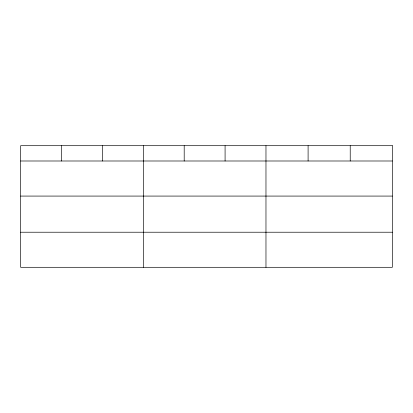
<?xml version="1.0" encoding="UTF-8"?>
<svg xmlns="http://www.w3.org/2000/svg" width="413" height="413" viewBox="0 0 413 413"><rect width="100%" height="100%" fill="white"/><g stroke="black" fill="none" stroke-linecap="round" stroke-linejoin="round"><path stroke-width="0.62" d="M20.65 160.993L392.35 160.993M20.65 196.077L392.35 196.077M20.65 232.22L392.35 232.22M350.224 145.696L350.224 160.993M308.098 145.696L308.098 160.993M265.972 145.696L265.972 267.304M225.085 145.696L225.085 160.993M184.198 145.696L184.198 160.993M143.311 145.696L143.311 267.304M102.424 145.696L102.424 160.993M61.537 145.696L61.537 160.993M392.35 145.696L20.65 145.696L20.65 267.304L392.35 267.304L392.35 145.696"/></g></svg>
